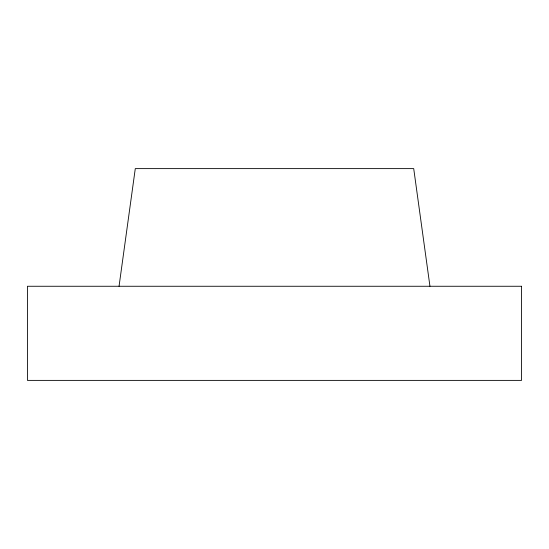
<?xml version="1.0" encoding="UTF-8"?>
<svg xmlns="http://www.w3.org/2000/svg" width="549" height="549" viewBox="0 0 549 549"><rect width="100%" height="100%" fill="white"/><g stroke="black" fill="none" stroke-linecap="round" stroke-linejoin="round"><path stroke-width="0.82" d="M119.051 286.262L135.287 168.618L413.713 168.618L429.949 286.262M521.55 286.262L27.45 286.262L27.45 380.382L521.55 380.382L521.55 286.262"/></g></svg>
